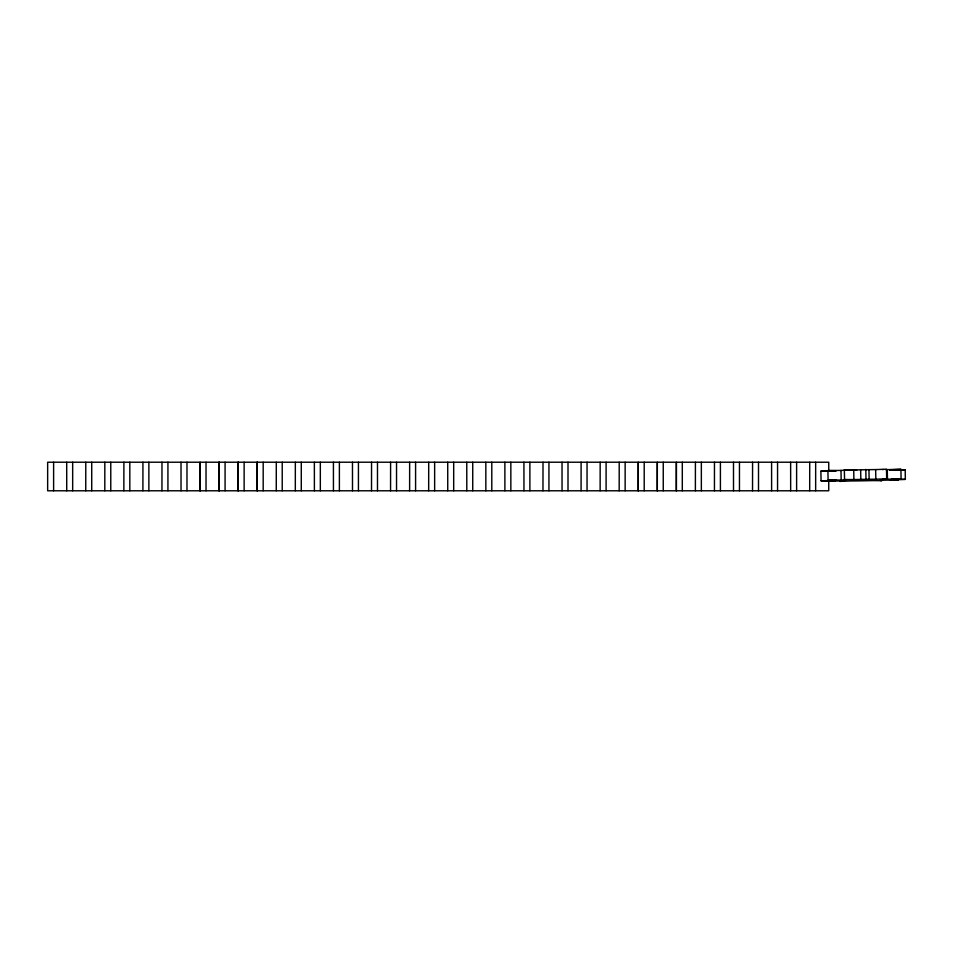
<?xml version="1.0" encoding="UTF-8"?>
<svg xmlns="http://www.w3.org/2000/svg" width="953" height="953" viewBox="0 0 953 953"><rect width="100%" height="100%" fill="white"/><g stroke="black" fill="none" stroke-linecap="round" stroke-linejoin="round"><path stroke-width="1.43" d="M868.683 480.014L857.712 480.217L868.683 479.99M856.699 470.282L844.358 469.9L846.288 470.198A29.472 0.715 -1.1 0 0 840.987 470.413L827.919 470.568L828.097 480.169L841.165 480.014A29.472 0.715 -1.1 0 1 846.467 479.8L844.537 479.514L844.358 469.9L854.007 469.96A29.472 0.715 -1.1 0 1 860.345 469.817L868.945 469.662A29.472 0.715 -1.1 0 1 875.652 469.591L886.493 469.186L886.671 478.787L882.764 479.18A29.472 0.715 -1.1 0 1 887.457 479.228L901.085 478.918L900.907 469.317L887.279 469.626A29.472 0.715 -1.1 0 0 885.79 469.603M844.537 479.514L854.186 479.573A29.472 0.715 -1.1 0 1 860.523 479.419L869.124 479.276A29.472 0.715 -1.1 0 1 875.831 479.204L886.671 478.787M900.907 469.317L890.984 469.734A29.472 0.715 -1.1 0 1 892.377 469.865L905.171 469.769L905.35 479.371L892.079 479.693A29.472 0.715 -1.1 0 1 889.828 479.895L898.322 480.002L885.254 480.157A29.472 0.715 -1.1 0 1 879.953 480.372L881.882 480.669L872.233 480.61A29.472 0.715 -1.1 0 1 865.896 480.753L857.295 480.908A29.472 0.715 -1.1 0 1 850.588 480.967L839.748 481.384L843.655 480.991A29.472 0.715 -1.1 0 1 838.962 480.943L825.334 481.253L835.257 480.836A29.472 0.715 -1.1 0 1 833.875 480.693L821.069 480.8L820.89 471.199L834.173 470.877A29.472 0.715 -1.1 0 1 836.412 470.675L827.919 470.568M901.085 478.918L891.162 479.335A29.472 0.715 -1.1 0 1 892.556 479.478L905.35 479.371M905.171 469.769L891.901 470.091A29.472 0.715 -1.1 0 1 889.649 470.294M821.069 480.8L834.351 480.479A29.472 0.715 -1.1 0 1 836.591 480.276L828.097 480.169M820.89 471.199L833.661 471.092A29.472 0.715 -1.1 0 0 834.983 471.223L835.078 471.235M887.279 469.626L887.457 479.228M875.652 469.591L875.831 479.204M868.945 469.662L869.124 479.276M865.8 469.4L865.979 479.002M860.654 469.805L860.833 479.407M853.721 469.972L853.9 479.573M840.987 470.413L841.165 480.014M828.741 470.782L828.741 462.217L47.65 462.217L47.65 490.783L828.741 490.783L828.741 480.788M815.661 462.217L815.661 490.783M809.716 462.217L809.693 490.783M796.613 462.217L796.613 490.783M790.633 462.217L790.668 490.783M777.553 462.217L777.553 490.783M771.585 462.217L771.62 490.783M758.505 462.217L758.505 490.783M752.572 462.217L752.536 490.783M739.457 462.217L739.457 490.783M733.488 462.217L733.512 490.783M720.408 462.217L720.408 490.783M714.464 462.217L714.44 490.783M701.348 462.217L701.348 490.783M695.416 462.217L695.38 490.783M682.3 462.217L682.3 490.783M663.252 462.217L663.252 490.783M644.204 462.217L644.204 490.783M625.144 462.217L625.144 490.783M619.212 462.217L619.176 490.783M606.096 462.217L606.096 490.783M600.164 462.217L600.128 490.783M587.048 462.217L587.048 490.783M581.104 462.217L581.08 490.783M568 462.217L568 490.783M562.032 462.217L562.056 490.783M548.94 462.217L548.94 490.783M543.007 462.217L542.972 490.783M529.892 462.217L529.892 490.783M523.924 462.217L523.959 490.783M510.844 462.217L510.844 490.783M504.876 462.217L504.899 490.783M491.796 462.217L491.796 490.783M485.827 462.217L485.851 490.783M472.736 462.217L472.736 490.783M466.767 462.217L466.803 490.783M453.688 462.217L453.688 490.783M447.719 462.217L447.755 490.783M434.639 462.217L434.639 490.783M428.707 462.217L428.671 490.783M415.591 462.217L415.591 490.783M409.647 462.217L409.623 490.783M396.531 462.217L396.531 490.783M390.599 462.217L390.563 490.783M377.483 462.217L377.483 490.783M371.551 462.217L371.515 490.783M358.435 462.217L358.435 490.783M352.467 462.217L352.503 490.783M339.387 462.217L339.387 490.783M333.419 462.217L333.443 490.783M320.327 462.217L320.327 490.783M314.359 462.217L314.395 490.783M301.279 462.217L301.279 490.783M295.347 462.217L295.311 490.783M282.231 462.217L282.231 490.783M276.299 462.217L276.263 490.783M263.183 462.217L263.183 490.783M257.239 462.217L257.239 490.783M257.215 462.217L257.215 490.783M244.135 462.217L244.135 490.783M238.19 462.217L238.19 490.783M238.155 462.217L238.155 490.783M225.075 462.217L225.075 490.783M219.142 462.217L219.142 490.783M219.107 462.217L219.107 490.783M206.027 462.217L206.027 490.783M186.979 462.217L186.979 490.783M181.01 462.217L181.034 490.783M167.931 462.217L167.931 490.783M161.986 462.217L161.95 490.783M148.871 462.217L148.871 490.783M142.938 462.217L142.902 490.783M129.822 462.217L129.822 490.783M123.89 462.217L123.854 490.783M110.774 462.217L110.774 490.783M104.83 462.217L104.806 490.783M91.726 462.217L91.726 490.783M85.782 462.217L85.746 490.783M72.666 462.217L72.666 490.783M66.698 462.217L66.734 490.783M53.618 462.217L53.618 490.783M882.585 469.579A29.472 0.715 -1.1 0 1 883.264 469.579M676.368 490.783L676.368 462.217L676.332 490.783M657.308 490.783L657.308 462.217L657.284 490.783M638.26 490.783L638.26 462.217L638.236 490.783M200.094 490.783L200.094 462.217L200.059 490.783"/></g></svg>
